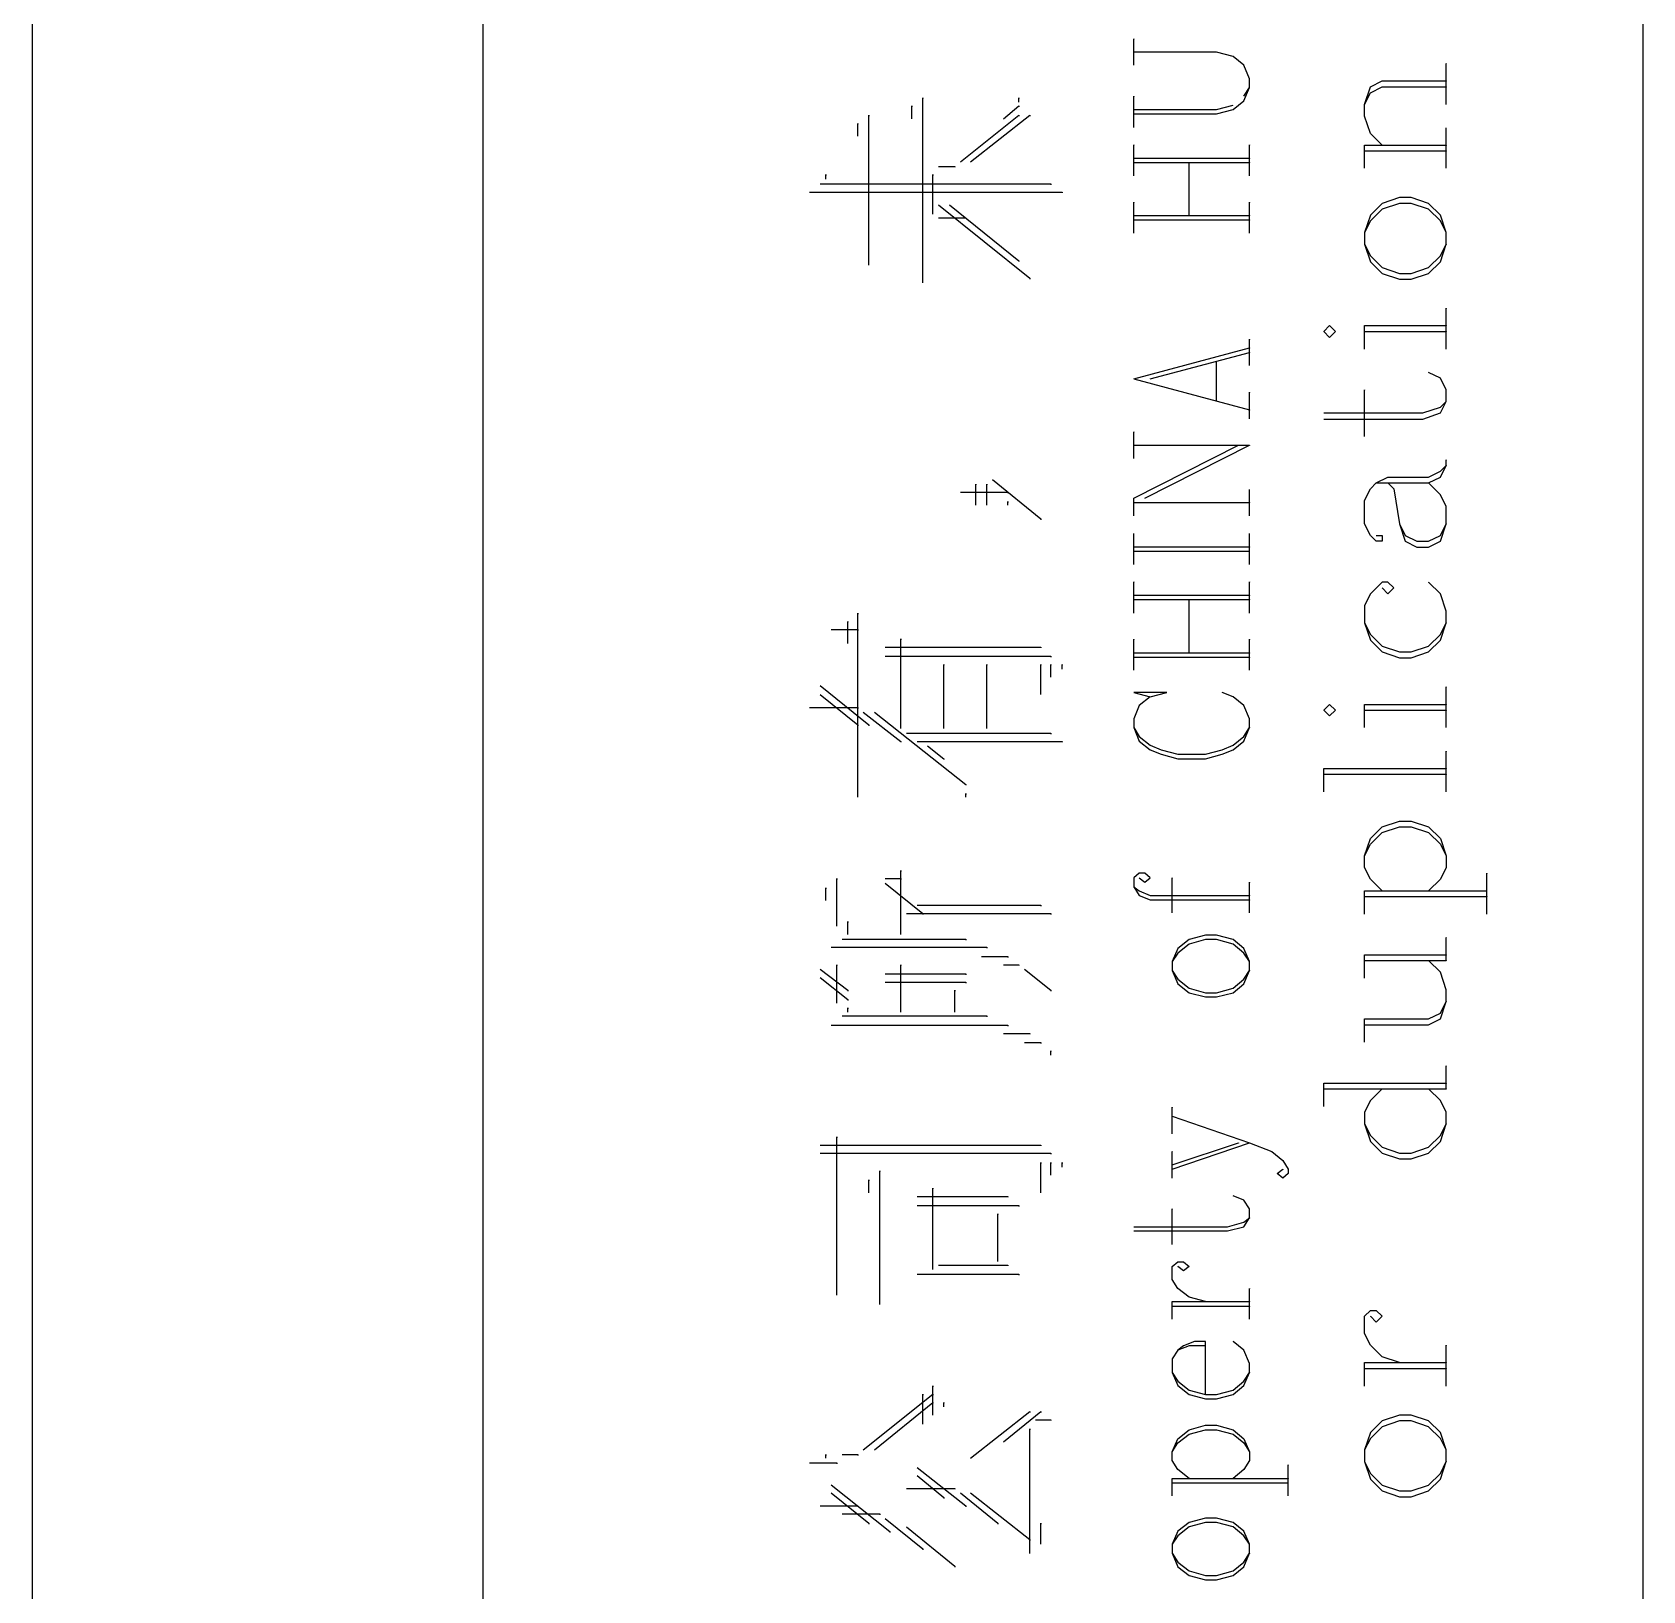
# Model space of a CAD drawing. Header units: inches. Extents: x 8 to 1207, y 9 to 860.
# Drawn here: x 12.71 to 37.71, y 747.6 to 771.79 of the extents above; entities that cross this region are included whole.
import ezdxf

# ---------------------------------------------------------------- set-up
doc = ezdxf.new("R2010")
doc.units = ezdxf.units.IN
doc.header["$MEASUREMENT"] = 0
doc.layers.add('L2008-A', color=1, linetype='Continuous')

msp = doc.modelspace()

# ---------------------------------------------------------------- linework, layer by layer
at = {"layer": 'L2008-A', "color": 7, "linetype": 'Continuous'}
for p, q in [((12.713, 855.259), (12.713, 14.259)), ((19.713, 695.259), (19.713, 845.259)), ((37.713, 845.259), (37.713, 24.259)), ((29.812, 771.688), (29.812, 771.683)), ((29.812, 771.276), (29.812, 771.688)), ((31.096, 771.48), (29.812, 771.48)), ((29.812, 771.48), (29.812, 771.475)), ((31.353, 771.413), (31.096, 771.48)), ((31.523, 771.276), (31.353, 771.413)), ((31.609, 771.067), (31.523, 771.276)), ((34.662, 771.304), (34.662, 771.299)), ((34.662, 770.669), (34.662, 771.304)), ((31.609, 770.934), (31.609, 771.067)), ((33.486, 770.944), (33.666, 771.034)), ((33.666, 771.034), (34.662, 771.034)), ((34.662, 771.034), (34.662, 771.029)), ((26.538, 767.902), (26.538, 770.773)), ((26.538, 770.773), (26.538, 770.759)), ((28.03, 770.702), (28.03, 770.773)), ((28.03, 770.773), (28.03, 770.759)), ((29.812, 770.797), (29.812, 770.792)), ((29.812, 770.313), (29.812, 770.797)), ((31.523, 770.797), (31.609, 770.934)), ((31.523, 770.726), (31.609, 770.934)), ((31.609, 770.934), (31.609, 770.93)), ((33.396, 770.669), (33.486, 770.944)), ((33.396, 770.669), (33.486, 770.849)), ((33.486, 770.849), (33.666, 770.944)), ((33.666, 770.944), (34.662, 770.944)), ((34.662, 770.944), (34.662, 770.939)), ((25.699, 768.172), (25.699, 770.503)), ((25.699, 770.503), (25.699, 770.489)), ((26.367, 770.446), (26.367, 770.645)), ((26.367, 770.645), (26.367, 770.631)), ((27.12, 769.778), (28.03, 770.503)), ((27.277, 769.778), (28.201, 770.503)), ((27.788, 770.446), (28.03, 770.645)), ((28.03, 770.645), (28.03, 770.631)), ((28.03, 770.503), (28.03, 770.489)), ((28.201, 770.503), (28.201, 770.489)), ((29.812, 770.588), (31.096, 770.588)), ((29.812, 770.522), (31.096, 770.522)), ((31.096, 770.588), (31.353, 770.659)), ((31.096, 770.522), (31.353, 770.588)), ((31.353, 770.588), (31.523, 770.726)), ((33.396, 770.489), (33.396, 770.669)), ((25.529, 770.176), (25.529, 770.375)), ((25.529, 770.375), (25.529, 770.361)), ((33.486, 770.218), (33.396, 770.489)), ((34.662, 770.308), (34.662, 770.304)), ((34.662, 769.678), (34.662, 770.308)), ((29.812, 770.043), (29.812, 770.038)), ((29.812, 769.559), (29.812, 770.043)), ((31.609, 770.043), (31.609, 770.038)), ((31.609, 769.559), (31.609, 770.043)), ((33.396, 770.038), (33.396, 770.033)), ((33.396, 769.678), (33.396, 770.038)), ((33.396, 770.038), (34.662, 770.038)), ((33.666, 770.038), (33.486, 770.218)), ((34.662, 770.038), (34.662, 770.033)), ((29.812, 769.834), (31.609, 769.834)), ((29.812, 769.768), (31.609, 769.768)), ((30.67, 769.768), (30.67, 769.763)), ((30.67, 768.943), (30.67, 769.768)), ((31.609, 769.834), (31.609, 769.829)), ((31.609, 769.768), (31.609, 769.763)), ((33.396, 769.948), (34.662, 769.948)), ((34.662, 769.948), (34.662, 769.943)), ((25.031, 769.508), (25.031, 769.579)), ((25.031, 769.579), (25.031, 769.565)), ((26.694, 768.968), (26.694, 769.579)), ((26.694, 769.579), (26.694, 769.565)), ((26.779, 769.707), (27.035, 769.707)), ((27.035, 769.707), (27.035, 769.693)), ((24.776, 769.309), (28.698, 769.309)), ((24.946, 769.437), (28.527, 769.437)), ((28.527, 769.437), (28.527, 769.423)), ((28.698, 769.309), (28.698, 769.295)), ((26.779, 769.11), (28.201, 767.973)), ((26.95, 769.11), (28.03, 768.243)), ((29.812, 769.151), (29.812, 769.147)), ((29.812, 768.673), (29.812, 769.151)), ((31.609, 769.151), (31.609, 769.147)), ((31.609, 768.673), (31.609, 769.151)), ((33.666, 769.132), (33.486, 768.952)), ((33.666, 769.042), (33.486, 768.862)), ((33.937, 769.223), (33.666, 769.132)), ((33.937, 769.132), (33.666, 769.042)), ((34.117, 769.223), (33.937, 769.223)), ((34.117, 769.132), (33.937, 769.132)), ((34.387, 769.132), (34.117, 769.223)), ((34.387, 769.042), (34.117, 769.132)), ((34.572, 768.952), (34.387, 769.132)), ((34.572, 768.862), (34.387, 769.042)), ((26.779, 768.911), (27.206, 768.911)), ((27.206, 768.911), (27.206, 768.897)), ((29.812, 768.943), (31.609, 768.943)), ((29.812, 768.876), (31.609, 768.876)), ((31.609, 768.943), (31.609, 768.938)), ((31.609, 768.876), (31.609, 768.872)), ((33.486, 768.952), (33.396, 768.682)), ((33.486, 768.862), (33.396, 768.682)), ((34.662, 768.682), (34.572, 768.952)), ((34.662, 768.682), (34.572, 768.862)), ((33.396, 768.682), (33.396, 768.677)), ((33.396, 768.682), (33.396, 768.502)), ((33.396, 768.502), (33.486, 768.317)), ((33.396, 768.502), (33.486, 768.227)), ((34.572, 768.317), (34.662, 768.502)), ((34.572, 768.227), (34.662, 768.502)), ((34.662, 768.502), (34.662, 768.682)), ((34.662, 768.502), (34.662, 768.497)), ((33.486, 768.317), (33.666, 768.137)), ((34.387, 768.137), (34.572, 768.317)), ((28.03, 768.243), (28.03, 768.229)), ((33.486, 768.227), (33.666, 768.047)), ((33.666, 768.137), (33.937, 768.047)), ((33.666, 768.047), (33.937, 767.957)), ((33.937, 768.047), (34.117, 768.047)), ((34.117, 768.047), (34.387, 768.137)), ((34.117, 767.957), (34.387, 768.047)), ((34.387, 768.047), (34.572, 768.227)), ((28.201, 767.973), (28.201, 767.959)), ((33.937, 767.957), (34.117, 767.957)), ((34.662, 767.506), (34.662, 767.501)), ((34.662, 766.871), (34.662, 767.506)), ((31.609, 767.027), (31.609, 767.022)), ((31.609, 766.615), (31.609, 767.027)), ((32.851, 767.236), (32.761, 767.146)), ((32.761, 767.146), (32.761, 767.141)), ((32.761, 767.146), (32.851, 767.051)), ((32.941, 767.146), (32.851, 767.236)), ((32.851, 767.051), (32.941, 767.146)), ((33.396, 767.236), (33.396, 767.231)), ((33.396, 766.871), (33.396, 767.236)), ((33.396, 767.236), (34.662, 767.236)), ((33.396, 767.146), (34.662, 767.146)), ((34.662, 767.236), (34.662, 767.231)), ((34.662, 767.146), (34.662, 767.141)), ((29.812, 766.411), (31.609, 766.89)), ((30.068, 766.411), (31.609, 766.819)), ((31.609, 766.89), (31.609, 766.885)), ((31.609, 766.819), (31.609, 766.814)), ((31.096, 766.681), (31.096, 766.676)), ((31.096, 766.065), (31.096, 766.681)), ((34.387, 766.51), (34.387, 766.506)), ((34.572, 766.42), (34.387, 766.51)), ((29.812, 766.411), (31.609, 765.927)), ((34.662, 766.24), (34.572, 766.42)), ((31.609, 766.202), (31.609, 766.197)), ((31.609, 765.79), (31.609, 766.202)), ((33.396, 766.24), (33.396, 766.235)), ((33.396, 765.515), (33.396, 766.24)), ((34.572, 765.97), (34.662, 766.06)), ((34.572, 765.88), (34.662, 766.06)), ((34.662, 766.06), (34.662, 766.24)), ((34.662, 766.06), (34.662, 766.055)), ((31.609, 765.927), (31.609, 765.922)), ((32.761, 765.88), (34.297, 765.88)), ((32.761, 765.785), (34.297, 765.785)), ((34.297, 765.88), (34.572, 765.97)), ((34.297, 765.785), (34.572, 765.88)), ((29.812, 765.586), (29.812, 765.581)), ((29.812, 765.173), (29.812, 765.586)), ((29.812, 765.382), (31.609, 765.382)), ((29.812, 764.557), (31.438, 765.382)), ((29.982, 764.557), (31.609, 765.382)), ((31.438, 765.382), (31.438, 765.377)), ((31.609, 765.382), (31.609, 765.377)), ((31.609, 765.382), (31.609, 765.377)), ((34.572, 764.884), (34.662, 765.064)), ((34.572, 764.974), (34.662, 765.064)), ((34.662, 765.154), (34.662, 765.149)), ((34.662, 765.064), (34.662, 765.154)), ((34.662, 765.064), (34.662, 765.059)), ((27.362, 764.449), (27.362, 764.776)), ((27.362, 764.776), (27.362, 764.762)), ((27.533, 764.449), (27.533, 764.776)), ((27.533, 764.776), (27.533, 764.762)), ((27.618, 764.847), (28.371, 764.236)), ((33.486, 764.704), (33.576, 764.794)), ((33.576, 764.794), (33.757, 764.884)), ((33.576, 764.794), (34.387, 764.794)), ((33.757, 764.884), (34.387, 764.884)), ((33.757, 764.794), (33.847, 764.704)), ((34.387, 764.884), (34.572, 764.974)), ((34.387, 764.794), (34.572, 764.884)), ((34.387, 764.794), (34.387, 764.789)), ((34.572, 764.609), (34.387, 764.794)), ((27.12, 764.648), (27.859, 764.648)), ((27.859, 764.648), (27.859, 764.634)), ((27.859, 764.449), (27.859, 764.506)), ((27.859, 764.506), (27.859, 764.492)), ((29.812, 764.557), (29.812, 764.552)), ((29.812, 764.282), (29.812, 764.557)), ((31.609, 764.694), (31.609, 764.69)), ((31.609, 764.282), (31.609, 764.694)), ((33.396, 764.519), (33.486, 764.704)), ((33.396, 764.158), (33.396, 764.519)), ((33.847, 764.704), (33.937, 764.158)), ((34.662, 764.429), (34.572, 764.609)), ((29.812, 764.49), (31.609, 764.49)), ((31.609, 764.49), (31.609, 764.486)), ((34.662, 764.158), (34.662, 764.429)), ((28.371, 764.236), (28.371, 764.222)), ((29.812, 764.011), (29.812, 764.007)), ((29.812, 763.528), (29.812, 764.011)), ((31.609, 764.011), (31.609, 764.007)), ((31.609, 763.528), (31.609, 764.011)), ((33.486, 763.978), (33.396, 764.158)), ((33.937, 764.158), (34.027, 763.978)), ((33.937, 764.158), (34.027, 763.888)), ((34.572, 763.978), (34.662, 764.158)), ((34.572, 763.888), (34.662, 764.158)), ((34.662, 764.158), (34.662, 764.154)), ((29.812, 763.803), (31.609, 763.803)), ((31.609, 763.803), (31.609, 763.798)), ((33.576, 763.888), (33.486, 763.978)), ((33.576, 763.978), (33.666, 763.978)), ((33.666, 763.888), (33.576, 763.888)), ((33.666, 763.978), (33.666, 763.888)), ((34.027, 763.978), (34.207, 763.888)), ((34.027, 763.888), (34.207, 763.798)), ((34.207, 763.888), (34.387, 763.888)), ((34.207, 763.798), (34.387, 763.798)), ((34.387, 763.888), (34.572, 763.978)), ((34.387, 763.798), (34.572, 763.888)), ((29.812, 763.736), (31.609, 763.736)), ((31.609, 763.736), (31.609, 763.732)), ((29.812, 763.258), (29.812, 763.253)), ((29.812, 762.774), (29.812, 763.258)), ((31.609, 763.258), (31.609, 763.253)), ((31.609, 762.774), (31.609, 763.258)), ((33.666, 763.253), (33.486, 763.073)), ((33.757, 763.253), (33.666, 763.253)), ((33.847, 763.163), (33.757, 763.253)), ((34.387, 763.253), (34.387, 763.248)), ((34.572, 763.073), (34.387, 763.253)), ((29.812, 763.049), (31.609, 763.049)), ((31.609, 763.049), (31.609, 763.044)), ((33.486, 763.073), (33.396, 762.892)), ((33.666, 763.163), (33.757, 763.073)), ((33.757, 763.073), (33.847, 763.163)), ((34.662, 762.802), (34.572, 763.073)), ((25.529, 759.915), (25.529, 762.772)), ((25.529, 762.772), (25.529, 762.758)), ((29.812, 762.983), (31.609, 762.983)), ((30.67, 762.983), (30.67, 762.978)), ((30.67, 762.157), (30.67, 762.983)), ((31.609, 762.983), (31.609, 762.978)), ((33.396, 762.892), (33.396, 762.622)), ((34.662, 762.622), (34.662, 762.802)), ((25.117, 762.516), (25.529, 762.516)), ((25.372, 762.303), (25.372, 762.644)), ((25.372, 762.644), (25.372, 762.63)), ((25.529, 762.516), (25.529, 762.502)), ((33.396, 762.622), (33.486, 762.442)), ((33.396, 762.622), (33.486, 762.352)), ((34.572, 762.442), (34.662, 762.622)), ((34.572, 762.352), (34.662, 762.622)), ((34.662, 762.622), (34.662, 762.617)), ((26.197, 760.981), (26.197, 762.374)), ((26.197, 762.374), (26.197, 762.36)), ((29.812, 762.366), (29.812, 762.361)), ((29.812, 761.887), (29.812, 762.366)), ((31.609, 762.366), (31.609, 762.361)), ((31.609, 761.887), (31.609, 762.366)), ((33.486, 762.442), (33.666, 762.262)), ((33.486, 762.352), (33.666, 762.172)), ((33.666, 762.262), (33.937, 762.172)), ((34.117, 762.172), (34.387, 762.262)), ((34.387, 762.262), (34.572, 762.442)), ((34.387, 762.172), (34.572, 762.352)), ((25.955, 762.246), (28.371, 762.246)), ((25.955, 762.104), (28.527, 762.104)), ((28.371, 762.246), (28.371, 762.232)), ((28.527, 762.104), (28.527, 762.09)), ((29.812, 762.157), (31.609, 762.157)), ((29.812, 762.091), (31.609, 762.091)), ((31.609, 762.157), (31.609, 762.153)), ((31.609, 762.091), (31.609, 762.086)), ((33.666, 762.172), (33.937, 762.077)), ((33.937, 762.172), (34.117, 762.172)), ((33.937, 762.077), (34.117, 762.077)), ((34.117, 762.077), (34.387, 762.172)), ((26.865, 760.981), (26.865, 761.976)), ((26.865, 761.976), (26.865, 761.962)), ((27.533, 760.981), (27.533, 761.976)), ((27.533, 761.976), (27.533, 761.962)), ((28.371, 761.507), (28.371, 761.976)), ((28.371, 761.976), (28.371, 761.962)), ((28.527, 761.777), (28.527, 761.976)), ((28.527, 761.976), (28.527, 761.962)), ((28.698, 761.905), (28.698, 761.976)), ((28.698, 761.976), (28.698, 761.962)), ((24.946, 761.649), (25.699, 761.038)), ((24.946, 761.507), (25.529, 761.038)), ((29.812, 761.541), (30.068, 761.475)), ((30.324, 761.541), (29.812, 761.541)), ((30.068, 761.475), (30.324, 761.541)), ((31.182, 761.541), (31.182, 761.536)), ((31.353, 761.475), (31.182, 761.541)), ((34.662, 761.626), (34.662, 761.622)), ((34.662, 760.996), (34.662, 761.626)), ((24.776, 761.308), (25.529, 761.308)), ((25.529, 761.308), (25.529, 761.294)), ((29.897, 761.337), (29.812, 761.133)), ((30.068, 761.475), (29.897, 761.337)), ((31.523, 761.337), (31.353, 761.475)), ((31.609, 761.133), (31.523, 761.337)), ((32.851, 761.356), (32.761, 761.266)), ((32.761, 761.266), (32.761, 761.261)), ((32.761, 761.266), (32.851, 761.176)), ((32.941, 761.266), (32.851, 761.356)), ((32.851, 761.176), (32.941, 761.266)), ((33.396, 761.356), (33.396, 761.351)), ((33.396, 760.996), (33.396, 761.356)), ((33.396, 761.356), (34.662, 761.356)), ((33.396, 761.266), (34.662, 761.266)), ((34.662, 761.356), (34.662, 761.351)), ((34.662, 761.266), (34.662, 761.261)), ((25.529, 761.038), (25.529, 761.024)), ((25.614, 761.237), (26.197, 760.782)), ((25.699, 761.038), (25.699, 761.024)), ((25.785, 761.237), (27.206, 760.114)), ((29.812, 761.133), (29.812, 760.996)), ((31.609, 760.996), (31.609, 761.133)), ((26.197, 760.782), (26.197, 760.768)), ((26.282, 760.91), (28.527, 760.91)), ((26.452, 760.782), (28.698, 760.782)), ((28.527, 760.91), (28.527, 760.896)), ((28.698, 760.782), (28.698, 760.768)), ((29.812, 760.996), (29.897, 760.858)), ((29.812, 760.996), (29.897, 760.787)), ((29.897, 760.858), (30.068, 760.721)), ((29.897, 760.787), (30.068, 760.65)), ((31.353, 760.721), (31.523, 760.858)), ((31.353, 760.65), (31.523, 760.787)), ((31.523, 760.858), (31.609, 760.996)), ((31.523, 760.787), (31.609, 760.996)), ((31.609, 760.996), (31.609, 760.991)), ((26.609, 760.711), (26.865, 760.512)), ((26.865, 760.512), (26.865, 760.498)), ((30.068, 760.721), (30.238, 760.65)), ((30.068, 760.65), (30.238, 760.583)), ((30.238, 760.65), (30.494, 760.583)), ((30.238, 760.583), (30.494, 760.512)), ((30.494, 760.583), (30.926, 760.583)), ((30.494, 760.512), (30.926, 760.512)), ((30.926, 760.583), (31.182, 760.65)), ((30.926, 760.512), (31.182, 760.583)), ((31.182, 760.65), (31.353, 760.721)), ((31.182, 760.583), (31.353, 760.65)), ((34.662, 760.631), (34.662, 760.626)), ((34.662, 760), (34.662, 760.631)), ((32.761, 760.36), (32.761, 760.356)), ((32.761, 760), (32.761, 760.36)), ((32.761, 760.36), (34.662, 760.36)), ((32.761, 760.27), (34.662, 760.27)), ((34.662, 760.36), (34.662, 760.356)), ((34.662, 760.27), (34.662, 760.266)), ((27.206, 760.114), (27.206, 760.1)), ((27.206, 759.915), (27.206, 759.972)), ((27.206, 759.972), (27.206, 759.958)), ((33.666, 759.455), (33.937, 759.545)), ((33.937, 759.545), (34.117, 759.545)), ((34.117, 759.545), (34.387, 759.455)), ((33.396, 759.004), (33.486, 759.275)), ((33.486, 759.275), (33.666, 759.455)), ((33.486, 759.184), (33.666, 759.365)), ((33.666, 759.365), (33.937, 759.455)), ((33.937, 759.455), (34.117, 759.455)), ((34.117, 759.455), (34.387, 759.365)), ((34.387, 759.455), (34.572, 759.275)), ((34.387, 759.365), (34.572, 759.184)), ((34.572, 759.275), (34.662, 759.004)), ((33.396, 759.004), (33.486, 759.184)), ((33.396, 758.824), (33.396, 759.004)), ((34.572, 759.184), (34.662, 759.004)), ((34.662, 759.004), (34.662, 759)), ((34.662, 759.004), (34.662, 758.824)), ((26.197, 757.784), (26.197, 758.778)), ((26.197, 758.778), (26.197, 758.764)), ((33.486, 758.644), (33.396, 758.824)), ((34.662, 758.824), (34.572, 758.644)), ((25.031, 758.309), (25.031, 758.508)), ((25.031, 758.508), (25.031, 758.494)), ((25.202, 757.912), (25.202, 758.651)), ((25.202, 758.651), (25.202, 758.636)), ((25.955, 758.651), (26.197, 758.651)), ((25.955, 758.579), (26.538, 758.11)), ((26.197, 758.651), (26.197, 758.636)), ((29.897, 758.734), (29.812, 758.663)), ((29.812, 758.663), (29.812, 758.525)), ((29.812, 758.525), (29.897, 758.459)), ((29.812, 758.525), (29.897, 758.388)), ((29.982, 758.734), (29.897, 758.734)), ((29.897, 758.663), (29.982, 758.596)), ((30.068, 758.663), (29.982, 758.734)), ((29.982, 758.596), (30.068, 758.663)), ((30.409, 758.663), (30.409, 758.658)), ((30.409, 758.118), (30.409, 758.663)), ((31.609, 758.596), (31.609, 758.592)), ((31.609, 758.118), (31.609, 758.596)), ((33.666, 758.464), (33.486, 758.644)), ((34.572, 758.644), (34.387, 758.464)), ((35.293, 758.734), (35.293, 758.729)), ((35.293, 758.099), (35.293, 758.734)), ((29.897, 758.459), (30.068, 758.388)), ((29.897, 758.388), (30.068, 758.321)), ((30.068, 758.388), (31.609, 758.388)), ((30.068, 758.321), (31.609, 758.321)), ((31.609, 758.388), (31.609, 758.383)), ((31.609, 758.321), (31.609, 758.317)), ((33.396, 758.464), (33.396, 758.459)), ((33.396, 758.099), (33.396, 758.464)), ((33.396, 758.464), (35.293, 758.464)), ((33.396, 758.374), (35.293, 758.374)), ((34.387, 758.464), (34.387, 758.459)), ((35.293, 758.464), (35.293, 758.459)), ((35.293, 758.374), (35.293, 758.369)), ((26.282, 758.11), (28.527, 758.11)), ((26.452, 758.238), (28.371, 758.238)), ((26.538, 758.11), (26.538, 758.096)), ((28.371, 758.238), (28.371, 758.224)), ((28.527, 758.11), (28.527, 758.096)), ((25.372, 757.784), (25.372, 757.983)), ((25.372, 757.983), (25.372, 757.968)), ((30.926, 757.771), (30.67, 757.705)), ((31.096, 757.771), (30.926, 757.771)), ((31.353, 757.705), (31.096, 757.771)), ((25.117, 757.585), (27.533, 757.585)), ((25.287, 757.713), (27.206, 757.713)), ((27.206, 757.713), (27.206, 757.698)), ((27.533, 757.585), (27.533, 757.57)), ((30.494, 757.568), (30.409, 757.364)), ((30.67, 757.705), (30.494, 757.568)), ((30.67, 757.634), (30.494, 757.496)), ((30.926, 757.705), (30.67, 757.634)), ((31.096, 757.705), (30.926, 757.705)), ((31.353, 757.634), (31.096, 757.705)), ((31.523, 757.568), (31.353, 757.705)), ((31.523, 757.496), (31.353, 757.634)), ((31.609, 757.364), (31.523, 757.568)), ((34.662, 757.738), (34.662, 757.734)), ((34.662, 757.378), (34.662, 757.738)), ((25.202, 756.718), (25.202, 757.315)), ((25.202, 757.315), (25.202, 757.3)), ((26.197, 756.576), (26.197, 757.315)), ((26.197, 757.315), (26.197, 757.3)), ((27.447, 757.443), (27.859, 757.443)), ((27.788, 757.315), (28.03, 757.315)), ((27.859, 757.443), (27.859, 757.428)), ((28.03, 757.315), (28.03, 757.3)), ((30.494, 757.496), (30.409, 757.364)), ((30.409, 757.364), (30.409, 757.359)), ((30.409, 757.364), (30.409, 757.226)), ((31.609, 757.364), (31.523, 757.496)), ((31.609, 757.226), (31.609, 757.364)), ((33.396, 757.468), (33.396, 757.463)), ((33.396, 757.108), (33.396, 757.468)), ((33.396, 757.468), (34.662, 757.468)), ((33.396, 757.378), (34.662, 757.378)), ((34.387, 757.378), (34.387, 757.373)), ((34.572, 757.198), (34.387, 757.378)), ((34.662, 757.468), (34.662, 757.463)), ((34.662, 757.378), (34.662, 757.373)), ((24.946, 757.244), (25.372, 756.917)), ((24.946, 757.116), (25.372, 756.775)), ((25.955, 757.173), (27.206, 757.173)), ((25.955, 757.045), (27.206, 757.045)), ((27.206, 757.173), (27.206, 757.158)), ((27.206, 757.045), (27.206, 757.03)), ((28.115, 757.244), (28.527, 756.917)), ((30.409, 757.226), (30.494, 757.089)), ((30.409, 757.226), (30.494, 757.018)), ((30.494, 757.089), (30.67, 756.951)), ((30.494, 757.018), (30.67, 756.88)), ((31.353, 756.951), (31.523, 757.089)), ((31.353, 756.88), (31.523, 757.018)), ((31.523, 757.089), (31.609, 757.226)), ((31.523, 757.018), (31.609, 757.226)), ((31.609, 757.226), (31.609, 757.221)), ((34.662, 756.923), (34.572, 757.198)), ((25.372, 756.917), (25.372, 756.902)), ((25.372, 756.775), (25.372, 756.76)), ((27.035, 756.576), (27.035, 756.917)), ((27.035, 756.917), (27.035, 756.902)), ((28.527, 756.917), (28.527, 756.902)), ((30.67, 756.951), (30.926, 756.88)), ((30.67, 756.88), (30.926, 756.814)), ((30.926, 756.88), (31.096, 756.88)), ((30.926, 756.814), (31.096, 756.814)), ((31.096, 756.88), (31.353, 756.951)), ((31.096, 756.814), (31.353, 756.88)), ((34.662, 756.742), (34.662, 756.923)), ((25.287, 756.519), (27.533, 756.519)), ((25.372, 756.576), (25.372, 756.647)), ((25.372, 756.647), (25.372, 756.632)), ((27.533, 756.519), (27.533, 756.505)), ((34.387, 756.472), (34.572, 756.562)), ((34.572, 756.562), (34.662, 756.742)), ((34.572, 756.472), (34.662, 756.742)), ((34.662, 756.742), (34.662, 756.738)), ((25.117, 756.377), (27.859, 756.377)), ((27.859, 756.377), (27.859, 756.362)), ((33.396, 756.472), (33.396, 756.467)), ((33.396, 756.112), (33.396, 756.472)), ((33.396, 756.472), (34.387, 756.472)), ((33.396, 756.382), (34.387, 756.382)), ((34.387, 756.382), (34.572, 756.472)), ((27.788, 756.249), (28.201, 756.249)), ((28.115, 756.107), (28.371, 756.107)), ((28.201, 756.249), (28.201, 756.235)), ((28.371, 756.107), (28.371, 756.092)), ((28.527, 755.908), (28.527, 755.979)), ((28.527, 755.979), (28.527, 755.965)), ((34.662, 755.747), (34.662, 755.742)), ((34.662, 755.386), (34.662, 755.747)), ((32.761, 755.476), (32.761, 755.472)), ((32.761, 755.116), (32.761, 755.476)), ((32.761, 755.476), (34.662, 755.476)), ((32.761, 755.386), (34.662, 755.386)), ((33.666, 755.386), (33.486, 755.206)), ((34.387, 755.386), (34.387, 755.382)), ((34.572, 755.206), (34.387, 755.386)), ((34.662, 755.476), (34.662, 755.472)), ((34.662, 755.386), (34.662, 755.382)), ((30.409, 755.102), (30.409, 755.097)), ((30.409, 754.689), (30.409, 755.102)), ((33.486, 755.206), (33.396, 755.026)), ((33.396, 755.026), (33.396, 754.846)), ((34.662, 755.026), (34.572, 755.206)), ((34.662, 754.846), (34.662, 755.026)), ((30.409, 754.964), (31.609, 754.552)), ((33.396, 754.846), (33.486, 754.666)), ((33.396, 754.846), (33.486, 754.571)), ((34.572, 754.666), (34.662, 754.846)), ((34.572, 754.571), (34.662, 754.846)), ((34.662, 754.846), (34.662, 754.841)), ((24.946, 754.515), (28.371, 754.515)), ((25.202, 752.184), (25.202, 754.643)), ((25.202, 754.643), (25.202, 754.629)), ((28.371, 754.515), (28.371, 754.501)), ((30.409, 754.21), (31.438, 754.552)), ((30.409, 754.139), (31.609, 754.552)), ((31.438, 754.552), (31.438, 754.547)), ((31.609, 754.552), (31.955, 754.414)), ((31.609, 754.552), (31.609, 754.547)), ((33.486, 754.666), (33.666, 754.481)), ((33.486, 754.571), (33.666, 754.391)), ((34.387, 754.481), (34.572, 754.666)), ((34.387, 754.391), (34.572, 754.571)), ((24.946, 754.387), (28.527, 754.387)), ((28.527, 754.387), (28.527, 754.373)), ((30.409, 754.414), (30.409, 754.41)), ((30.409, 754.002), (30.409, 754.414)), ((31.955, 754.414), (32.125, 754.277)), ((32.125, 754.277), (32.211, 754.139)), ((33.666, 754.481), (33.937, 754.391)), ((33.666, 754.391), (33.937, 754.301)), ((33.937, 754.391), (34.117, 754.391)), ((33.937, 754.301), (34.117, 754.301)), ((34.117, 754.391), (34.387, 754.481)), ((34.117, 754.301), (34.387, 754.391)), ((25.87, 752.042), (25.87, 754.117)), ((25.87, 754.117), (25.87, 754.103)), ((28.371, 753.776), (28.371, 754.245)), ((28.371, 754.245), (28.371, 754.231)), ((28.527, 754.046), (28.527, 754.245)), ((28.527, 754.245), (28.527, 754.231)), ((28.698, 754.174), (28.698, 754.245)), ((28.698, 754.245), (28.698, 754.231)), ((32.04, 754.073), (32.125, 754.139)), ((32.125, 754.002), (32.04, 754.073)), ((32.125, 754.139), (32.125, 754.135)), ((32.211, 754.073), (32.125, 754.002)), ((32.211, 754.139), (32.211, 754.073)), ((25.699, 753.776), (25.699, 753.975)), ((25.699, 753.975), (25.699, 753.961)), ((26.694, 752.582), (26.694, 753.847)), ((26.694, 753.847), (26.694, 753.833)), ((26.452, 753.719), (27.859, 753.719)), ((26.452, 753.577), (28.03, 753.577)), ((27.859, 753.719), (27.859, 753.705)), ((28.03, 753.577), (28.03, 753.563)), ((30.409, 753.523), (30.409, 753.518)), ((30.409, 752.973), (30.409, 753.523)), ((31.353, 753.727), (31.353, 753.722)), ((31.523, 753.66), (31.353, 753.727)), ((31.609, 753.523), (31.523, 753.66)), ((31.609, 753.385), (31.609, 753.523)), ((27.703, 752.71), (27.703, 753.449)), ((27.703, 753.449), (27.703, 753.435)), ((31.267, 753.248), (31.523, 753.319)), ((31.523, 753.319), (31.609, 753.385)), ((31.523, 753.248), (31.609, 753.385)), ((31.609, 753.385), (31.609, 753.381)), ((29.812, 753.248), (31.267, 753.248)), ((29.812, 753.182), (31.267, 753.182)), ((31.267, 753.182), (31.523, 753.248)), ((26.452, 752.511), (28.03, 752.511)), ((26.779, 752.653), (27.859, 752.653)), ((27.859, 752.653), (27.859, 752.639)), ((28.03, 752.511), (28.03, 752.497)), ((30.409, 752.631), (30.494, 752.703)), ((30.409, 752.428), (30.409, 752.631)), ((30.494, 752.703), (30.584, 752.703)), ((30.584, 752.565), (30.494, 752.631)), ((30.494, 752.631), (30.494, 752.627)), ((30.584, 752.703), (30.67, 752.631)), ((30.67, 752.631), (30.584, 752.565)), ((30.494, 752.29), (30.409, 752.428)), ((30.67, 752.153), (30.494, 752.29)), ((31.609, 752.29), (31.609, 752.285)), ((31.609, 751.811), (31.609, 752.29)), ((30.409, 752.086), (31.609, 752.086)), ((30.409, 752.086), (30.409, 752.081)), ((30.409, 751.811), (30.409, 752.086)), ((30.409, 752.015), (31.609, 752.015)), ((30.926, 752.086), (30.67, 752.153)), ((31.609, 752.086), (31.609, 752.081)), ((31.609, 752.015), (31.609, 752.01)), ((33.396, 751.859), (33.486, 751.949)), ((33.396, 751.588), (33.396, 751.859)), ((33.486, 751.949), (33.576, 751.949)), ((33.486, 751.859), (33.486, 751.854)), ((33.576, 751.768), (33.486, 751.859)), ((33.576, 751.949), (33.666, 751.859)), ((33.666, 751.859), (33.576, 751.768)), ((33.486, 751.408), (33.396, 751.588)), ((30.494, 751.332), (30.409, 751.195)), ((30.67, 751.399), (30.494, 751.332)), ((30.584, 751.399), (30.494, 751.332)), ((30.494, 751.332), (30.494, 751.328)), ((30.755, 751.465), (30.584, 751.399)), ((30.926, 751.399), (30.67, 751.399)), ((30.926, 751.465), (30.755, 751.465)), ((30.926, 750.645), (30.926, 751.465)), ((31.353, 751.465), (31.353, 751.46)), ((31.523, 751.332), (31.353, 751.465)), ((31.609, 751.124), (31.523, 751.332)), ((33.666, 751.228), (33.486, 751.408)), ((34.662, 751.408), (34.662, 751.403)), ((34.662, 750.773), (34.662, 751.408)), ((30.409, 751.195), (30.409, 750.986)), ((31.609, 750.986), (31.609, 751.124)), ((33.396, 751.138), (33.396, 751.133)), ((33.396, 750.773), (33.396, 751.138)), ((33.396, 751.138), (34.662, 751.138)), ((33.396, 751.048), (34.662, 751.048)), ((33.937, 751.138), (33.666, 751.228)), ((34.662, 751.138), (34.662, 751.133)), ((34.662, 751.048), (34.662, 751.043)), ((26.694, 750.322), (26.694, 750.777)), ((26.694, 750.777), (26.694, 750.763)), ((30.409, 750.986), (30.494, 750.849)), ((30.409, 750.986), (30.494, 750.782)), ((30.494, 750.849), (30.67, 750.711)), ((30.494, 750.782), (30.67, 750.645)), ((31.353, 750.711), (31.523, 750.849)), ((31.353, 750.645), (31.523, 750.782)), ((31.523, 750.849), (31.609, 750.986)), ((31.523, 750.782), (31.609, 750.986)), ((31.609, 750.986), (31.609, 750.981)), ((25.614, 749.782), (26.694, 750.649)), ((25.785, 749.782), (26.694, 750.521)), ((26.538, 750.18), (26.538, 750.649)), ((26.538, 750.649), (26.538, 750.635)), ((26.694, 750.649), (26.694, 750.635)), ((26.694, 750.521), (26.694, 750.507)), ((26.865, 750.45), (26.865, 750.521)), ((26.865, 750.521), (26.865, 750.507)), ((30.67, 750.711), (30.926, 750.645)), ((30.67, 750.645), (30.926, 750.578)), ((30.926, 750.645), (31.096, 750.645)), ((30.926, 750.578), (31.096, 750.578)), ((31.096, 750.645), (31.353, 750.711)), ((31.096, 750.578), (31.353, 750.645)), ((27.277, 749.654), (28.201, 750.379)), ((27.788, 749.91), (28.371, 750.379)), ((28.201, 750.379), (28.201, 750.365)), ((28.286, 750.251), (28.527, 750.251)), ((28.371, 750.379), (28.371, 750.365)), ((28.527, 750.251), (28.527, 750.237)), ((33.937, 750.322), (33.666, 750.232)), ((34.117, 750.322), (33.937, 750.322)), ((34.387, 750.232), (34.117, 750.322)), ((28.201, 748.176), (28.201, 750.109)), ((28.201, 750.109), (28.201, 750.095)), ((30.494, 749.957), (30.67, 750.095)), ((30.494, 749.891), (30.67, 750.028)), ((30.67, 750.095), (30.926, 750.166)), ((30.67, 750.028), (30.926, 750.095)), ((30.926, 750.166), (31.096, 750.166)), ((30.926, 750.095), (31.096, 750.095)), ((31.096, 750.166), (31.353, 750.095)), ((31.096, 750.095), (31.353, 750.028)), ((31.353, 750.095), (31.523, 749.957)), ((31.353, 750.028), (31.523, 749.891)), ((33.486, 750.052), (33.396, 749.782)), ((33.666, 750.232), (33.486, 750.052)), ((33.666, 750.142), (33.486, 749.962)), ((33.937, 750.232), (33.666, 750.142)), ((34.117, 750.232), (33.937, 750.232)), ((34.387, 750.142), (34.117, 750.232)), ((34.572, 750.052), (34.387, 750.232)), ((34.572, 749.962), (34.387, 750.142)), ((34.662, 749.782), (34.572, 750.052)), ((30.409, 749.753), (30.494, 749.957)), ((30.409, 749.753), (30.494, 749.891)), ((30.409, 749.616), (30.409, 749.753)), ((31.523, 749.957), (31.609, 749.753)), ((31.523, 749.891), (31.609, 749.753)), ((31.609, 749.753), (31.609, 749.749)), ((31.609, 749.753), (31.609, 749.616)), ((33.486, 749.962), (33.396, 749.782)), ((33.396, 749.782), (33.396, 749.777)), ((33.396, 749.782), (33.396, 749.602)), ((34.662, 749.782), (34.572, 749.962)), ((34.662, 749.602), (34.662, 749.782)), ((24.776, 749.583), (25.202, 749.583)), ((25.031, 749.654), (25.031, 749.711)), ((25.031, 749.711), (25.031, 749.697)), ((25.202, 749.583), (25.202, 749.569)), ((25.287, 749.711), (25.529, 749.711)), ((25.529, 749.711), (25.529, 749.697)), ((26.452, 749.512), (27.206, 748.915)), ((30.494, 749.478), (30.409, 749.616)), ((31.609, 749.616), (31.523, 749.478)), ((32.211, 749.549), (32.211, 749.545)), ((32.211, 749.07), (32.211, 749.549)), ((33.396, 749.602), (33.486, 749.417)), ((33.396, 749.602), (33.486, 749.327)), ((34.572, 749.417), (34.662, 749.602)), ((34.572, 749.327), (34.662, 749.602)), ((34.662, 749.602), (34.662, 749.597)), ((26.452, 749.384), (26.865, 749.043)), ((30.409, 749.341), (32.211, 749.341)), ((30.409, 749.341), (30.409, 749.336)), ((30.409, 749.07), (30.409, 749.341)), ((30.409, 749.274), (32.211, 749.274)), ((30.67, 749.341), (30.494, 749.478)), ((31.523, 749.478), (31.353, 749.341)), ((31.353, 749.341), (31.353, 749.336)), ((32.211, 749.341), (32.211, 749.336)), ((32.211, 749.274), (32.211, 749.27)), ((33.486, 749.417), (33.666, 749.236)), ((33.486, 749.327), (33.666, 749.146)), ((34.387, 749.236), (34.572, 749.417)), ((34.387, 749.146), (34.572, 749.327)), ((25.117, 749.242), (26.026, 748.518)), ((25.117, 749.114), (25.699, 748.645)), ((26.282, 749.185), (27.035, 749.185)), ((26.865, 749.043), (26.865, 749.029)), ((27.035, 749.185), (27.035, 749.171)), ((27.12, 749.114), (27.703, 748.645)), ((27.277, 749.114), (28.201, 748.39)), ((33.666, 749.236), (33.937, 749.146)), ((33.666, 749.146), (33.937, 749.056)), ((33.937, 749.146), (34.117, 749.146)), ((33.937, 749.056), (34.117, 749.056)), ((34.117, 749.146), (34.387, 749.236)), ((34.117, 749.056), (34.387, 749.146)), ((24.946, 748.915), (25.529, 748.915)), ((25.287, 748.788), (25.87, 748.788)), ((25.529, 748.915), (25.529, 748.901)), ((25.87, 748.788), (25.87, 748.773)), ((27.206, 748.915), (27.206, 748.901)), ((25.699, 748.645), (25.699, 748.631)), ((25.955, 748.716), (26.538, 748.248)), ((26.026, 748.518), (26.026, 748.503)), ((26.282, 748.589), (27.035, 747.977)), ((27.703, 748.645), (27.703, 748.631)), ((28.371, 748.319), (28.371, 748.645)), ((28.371, 748.645), (28.371, 748.631)), ((30.494, 748.52), (30.409, 748.317)), ((30.67, 748.658), (30.494, 748.52)), ((30.67, 748.587), (30.494, 748.449)), ((30.926, 748.724), (30.67, 748.658)), ((30.926, 748.658), (30.67, 748.587)), ((31.096, 748.724), (30.926, 748.724)), ((31.096, 748.658), (30.926, 748.658)), ((31.353, 748.658), (31.096, 748.724)), ((31.353, 748.587), (31.096, 748.658)), ((31.523, 748.52), (31.353, 748.658)), ((31.523, 748.449), (31.353, 748.587)), ((31.609, 748.317), (31.523, 748.52)), ((28.201, 748.39), (28.201, 748.375)), ((30.494, 748.449), (30.409, 748.317)), ((30.409, 748.317), (30.409, 748.312)), ((30.409, 748.317), (30.409, 748.179)), ((31.609, 748.317), (31.523, 748.449)), ((31.609, 748.179), (31.609, 748.317)), ((26.538, 748.248), (26.538, 748.233)), ((30.409, 748.179), (30.494, 748.042)), ((30.409, 748.179), (30.494, 747.97)), ((30.494, 748.042), (30.67, 747.904)), ((31.353, 747.904), (31.523, 748.042)), ((31.523, 748.042), (31.609, 748.179)), ((31.523, 747.97), (31.609, 748.179)), ((31.609, 748.179), (31.609, 748.174)), ((27.035, 747.977), (27.035, 747.963)), ((30.494, 747.97), (30.67, 747.833)), ((30.67, 747.904), (30.926, 747.833)), ((30.67, 747.833), (30.926, 747.767)), ((30.926, 747.833), (31.096, 747.833)), ((30.926, 747.767), (31.096, 747.767)), ((31.096, 747.833), (31.353, 747.904)), ((31.096, 747.767), (31.353, 747.833)), ((31.353, 747.833), (31.523, 747.97))]:
    msp.add_line(p, q, dxfattribs=at)

doc.saveas('drawing.dxf')
